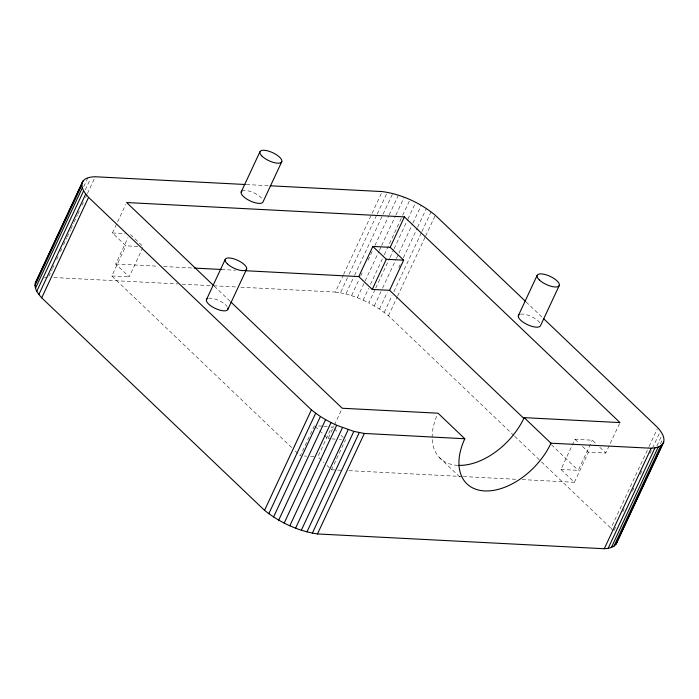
<?xml version="1.0" encoding="UTF-8"?>
<svg xmlns="http://www.w3.org/2000/svg" width="699" height="699" viewBox="0 0 699 699"><rect width="100%" height="100%" fill="white"/><g stroke="black" fill="none" stroke-linecap="round" stroke-linejoin="round"><path stroke-width="0.52" stroke-dasharray="3.5 2.62" d="M83.731 186.65L87.873 177.782M85.278 189.84L90.328 179.005M48.86 276.271L52.076 269.377M52.539 268.39L53.919 265.437M56.671 259.521L58.052 256.568M60.35 251.64L61.722 248.687M63.565 244.746L66.781 237.843M67.235 236.856L70.459 229.962M70.914 228.975L73.675 223.068M74.129 222.081L77.344 215.187M77.807 214.2L80.105 209.272M81.94 205.331L83.321 202.378M85.619 197.45L86.991 194.497M87.454 193.509L95.265 176.76M137.808 246.45L125.89 245.83L112.425 232.985L125.715 204.501M130.521 234.593L143.225 246.73L129.166 276.874L115.711 264.03L127.952 237.774M291.658 447.561L111.831 275.983L125.89 245.83M240.797 287.193L335.363 292.077L343.174 275.327M343.637 274.34L382.222 191.578M335.363 292.077L340.439 292.811L348.714 275.083M349.168 274.095L376.735 214.977M377.198 213.999L387.307 192.321M340.439 292.811L345.865 294.017L354.14 276.288M354.594 275.301L382.624 215.196M383.078 214.217L392.733 193.527M345.865 294.017L351.536 295.66L358.884 279.897M360.728 275.956L362.099 273.003M368.076 260.194L372.672 250.338M374.97 245.41L388.749 215.851M389.212 214.873L398.395 195.161M351.536 295.66L357.329 297.704L364.686 281.942M365.14 280.954L378.928 251.395M379.382 250.417L381.226 246.476M381.68 245.489L395.468 215.93M395.922 214.942L404.197 197.214M357.329 297.704L363.139 300.116L368.653 288.294M370.496 284.353L383.812 255.782M384.275 254.794L402.196 216.367M402.65 215.388L410.007 199.617M513.914 435.547L388.452 315.756L379.505 309.019L368.845 302.842L375.284 289.045M375.739 288.067L389.526 258.508M389.981 257.52L393.659 249.639M394.114 248.652L407.438 220.08M407.901 219.093L415.713 202.352M314.375 425.717L300.325 455.835L294.812 450.567M374.341 305.83L382.152 289.08M382.606 288.093L395.931 259.521M396.394 258.543L412.471 224.056M412.934 223.068L421.2 205.34M379.505 309.019L387.316 292.269M398.797 267.638L400.178 264.685M403.393 257.791L417.181 228.232M417.635 227.245L426.364 208.529M384.24 312.348L392.052 295.598M393.887 291.658L421.453 232.549M421.916 231.561L431.1 211.858M324.222 435.119L328.006 438.727L333.973 425.944M334.428 424.966L341.767 409.23M388.452 315.756L397.181 297.031M397.644 296.044L425.21 236.935M425.665 235.947L435.311 215.257M326.992 465.42L331.536 469.754L345.577 439.636M619.532 423.577L605.788 453.039L588.453 452.148L574.395 482.293L560.93 469.448L574.989 439.304L592.333 440.195L596.072 443.769M560.93 469.448L578.274 470.348L592.333 440.195M612.944 530.663L610.961 528.217L648.637 447.43M649.091 446.443L657.366 428.705M614.072 530.497L616.369 525.569M622.8 511.773L624.181 508.82M632.446 491.091L633.827 488.129M640.258 474.341L642.556 469.413M649.904 453.651L659.55 432.961M656.903 445.936L661.499 436.08M660.398 443.935L662.233 439.994M44.386 277.529L47.401 277.32M246.354 184.562L269.185 185.742M112.425 232.985L125.436 233.658M115.711 264.03L158.227 266.232M163.671 266.511L193.107 268.032M221.452 269.491L235.615 270.225M111.831 275.983L129.166 276.874M53.84 277.538L177.756 283.934M182.098 284.161L212.54 285.734M213.623 285.786L236.445 286.966M318.508 425.936L322.641 426.145M323.672 426.198L329.876 426.521M328.006 438.727L331.108 438.893M332.147 438.946L335.24 439.103M339.373 439.313L341.444 439.426M304.467 456.054L306.529 456.159M310.662 456.368L315.834 456.639M331.536 469.754L342.423 470.313M348.958 470.654L462.222 476.5M463.306 476.561L517.758 479.374M522.118 479.593L574.395 482.293M363.139 300.116L368.845 302.842M599.812 447.334L605.788 453.039M574.989 439.304L578.728 442.869M582.468 446.434L588.453 452.148M551.432 444.739L578.274 470.348M439.409 457.548L461.471 478.605M214.287 286.179L230.085 301.252M333.458 428.068L331.938 426.626L317.896 456.744L323.96 462.528M334.218 428.793L338.001 432.41M341.033 435.302L343.305 437.469M315.127 426.442L318.919 430.06M319.679 430.776L323.462 434.394M526.05 301.898L542.625 317.722M514.7 436.298L540.738 461.165M541.524 461.917L610.961 528.217M457.828 465.351A59.293 37.152 -46.3 0 1 432.157 438.456M432.139 437.495A59.293 37.152 -46.3 0 1 437.128 415.197M208.538 298.272A11.769 4.351 25 0 1 227.14 306.564M241.898 191.107A11.997 4.439 25 0 1 252.051 192.076A11.997 4.439 25 0 1 262.282 199.032M520.537 314.183A12.171 4.5 25 0 1 539.777 322.763"/><path stroke-width="1.05" d="M543.411 318.473L657.82 427.718C661.14 431.659 665.011 436.604 663.718 442.091L616.85 542.59C614.91 547.5 608.96 548.47 604.294 548.732L317.468 533.949C298.158 531.048 279.74 522.537 264.545 510.34L41.713 297.844C38.218 293.868 33.989 288.879 35.265 283.182L82.133 182.692C84.203 177.616 90.477 176.908 95.265 176.76L245.27 184.501M34.95 285.603L81.809 185.104L82.133 182.692M616.85 542.59L617.077 541M83.26 180.639L35.265 283.182M35.457 288.329L82.316 187.839L81.809 185.104M36.767 291.326L83.627 190.827L82.316 187.839M38.864 294.515L85.732 194.025L83.627 190.827M41.713 297.844L88.572 197.354L85.732 194.025M241.164 192.042L259.914 151.84M206.423 299.714L225.165 259.512M281.811 161.609L263.06 201.81A11.997 4.439 25 0 1 249.316 200.499A11.997 4.439 25 0 1 241.898 191.107M227.9 309.29L246.651 269.098M358.797 276.586L372.855 246.432L390.199 247.332L403.655 260.177L389.596 290.321L372.261 289.43L358.797 276.586L245.428 270.731M264.545 510.34L311.404 409.841L88.572 197.354M390.199 247.332L404.398 216.882L619.996 422.589L524.189 417.644A59.293 37.152 -46.3 0 1 458.85 465.385M372.261 289.43L386.32 259.277L403.655 260.177M268.818 513.704L315.677 413.205L311.404 409.841M273.571 516.98L320.43 416.49L315.677 413.205M278.718 520.126L325.585 419.627L320.43 416.49M284.178 523.07L331.038 422.58L325.585 419.627M289.832 525.77L336.691 425.272L353.825 431.379L364.336 433.45L464.826 438.762A59.293 37.152 -46.3 0 0 484.617 490.916A59.293 37.152 -46.3 0 0 550.978 443.21L651.162 448.234C655.819 447.972 661.778 447.011 663.718 442.091M295.581 528.164L342.449 427.666M301.33 530.209L348.189 429.719M306.957 531.878L353.825 431.379M312.374 533.127L359.234 432.637M317.468 533.949L364.336 433.45M518.352 315.668L537.094 275.476M559.305 285.384L540.563 325.577A12.171 4.5 25 0 1 526.618 324.249A12.171 4.5 25 0 1 519.086 314.725M604.294 548.732L651.162 448.234M608.13 548.357L654.989 447.858M611.354 547.535L658.213 447.037M613.905 546.286L660.773 445.787M615.758 544.626L662.617 444.127M270.268 185.794L382.222 191.578C401.654 194.235 420.204 202.832 435.311 215.257L525.264 301.147M404.398 216.882L126.624 202.535L213.501 285.428M194.2 268.084L221.452 269.491M331.038 422.58L336.691 425.272M372.855 246.432L386.32 259.277M524.189 417.644L550.978 443.21M389.596 290.321L523.804 418.369M464.826 438.762L438.028 413.196L342.222 408.251L230.871 302.003M227.891 308.049A11.769 4.351 25 0 1 215.808 308.67A11.769 4.351 25 0 1 207.14 298.796M539.357 279.967A12.171 4.5 25 0 0 558.571 286.328A12.171 4.5 25 0 0 546.679 274.987A12.171 4.5 25 0 0 539.357 279.967M262.142 156.279A11.997 4.439 25 0 0 281.077 162.544A11.997 4.439 25 0 0 269.36 151.36A11.997 4.439 25 0 0 262.142 156.279M227.358 263.864A11.769 4.351 25 0 0 245.934 270.006A11.769 4.351 25 0 0 234.436 259.041A11.769 4.351 25 0 0 227.358 263.864"/></g></svg>
